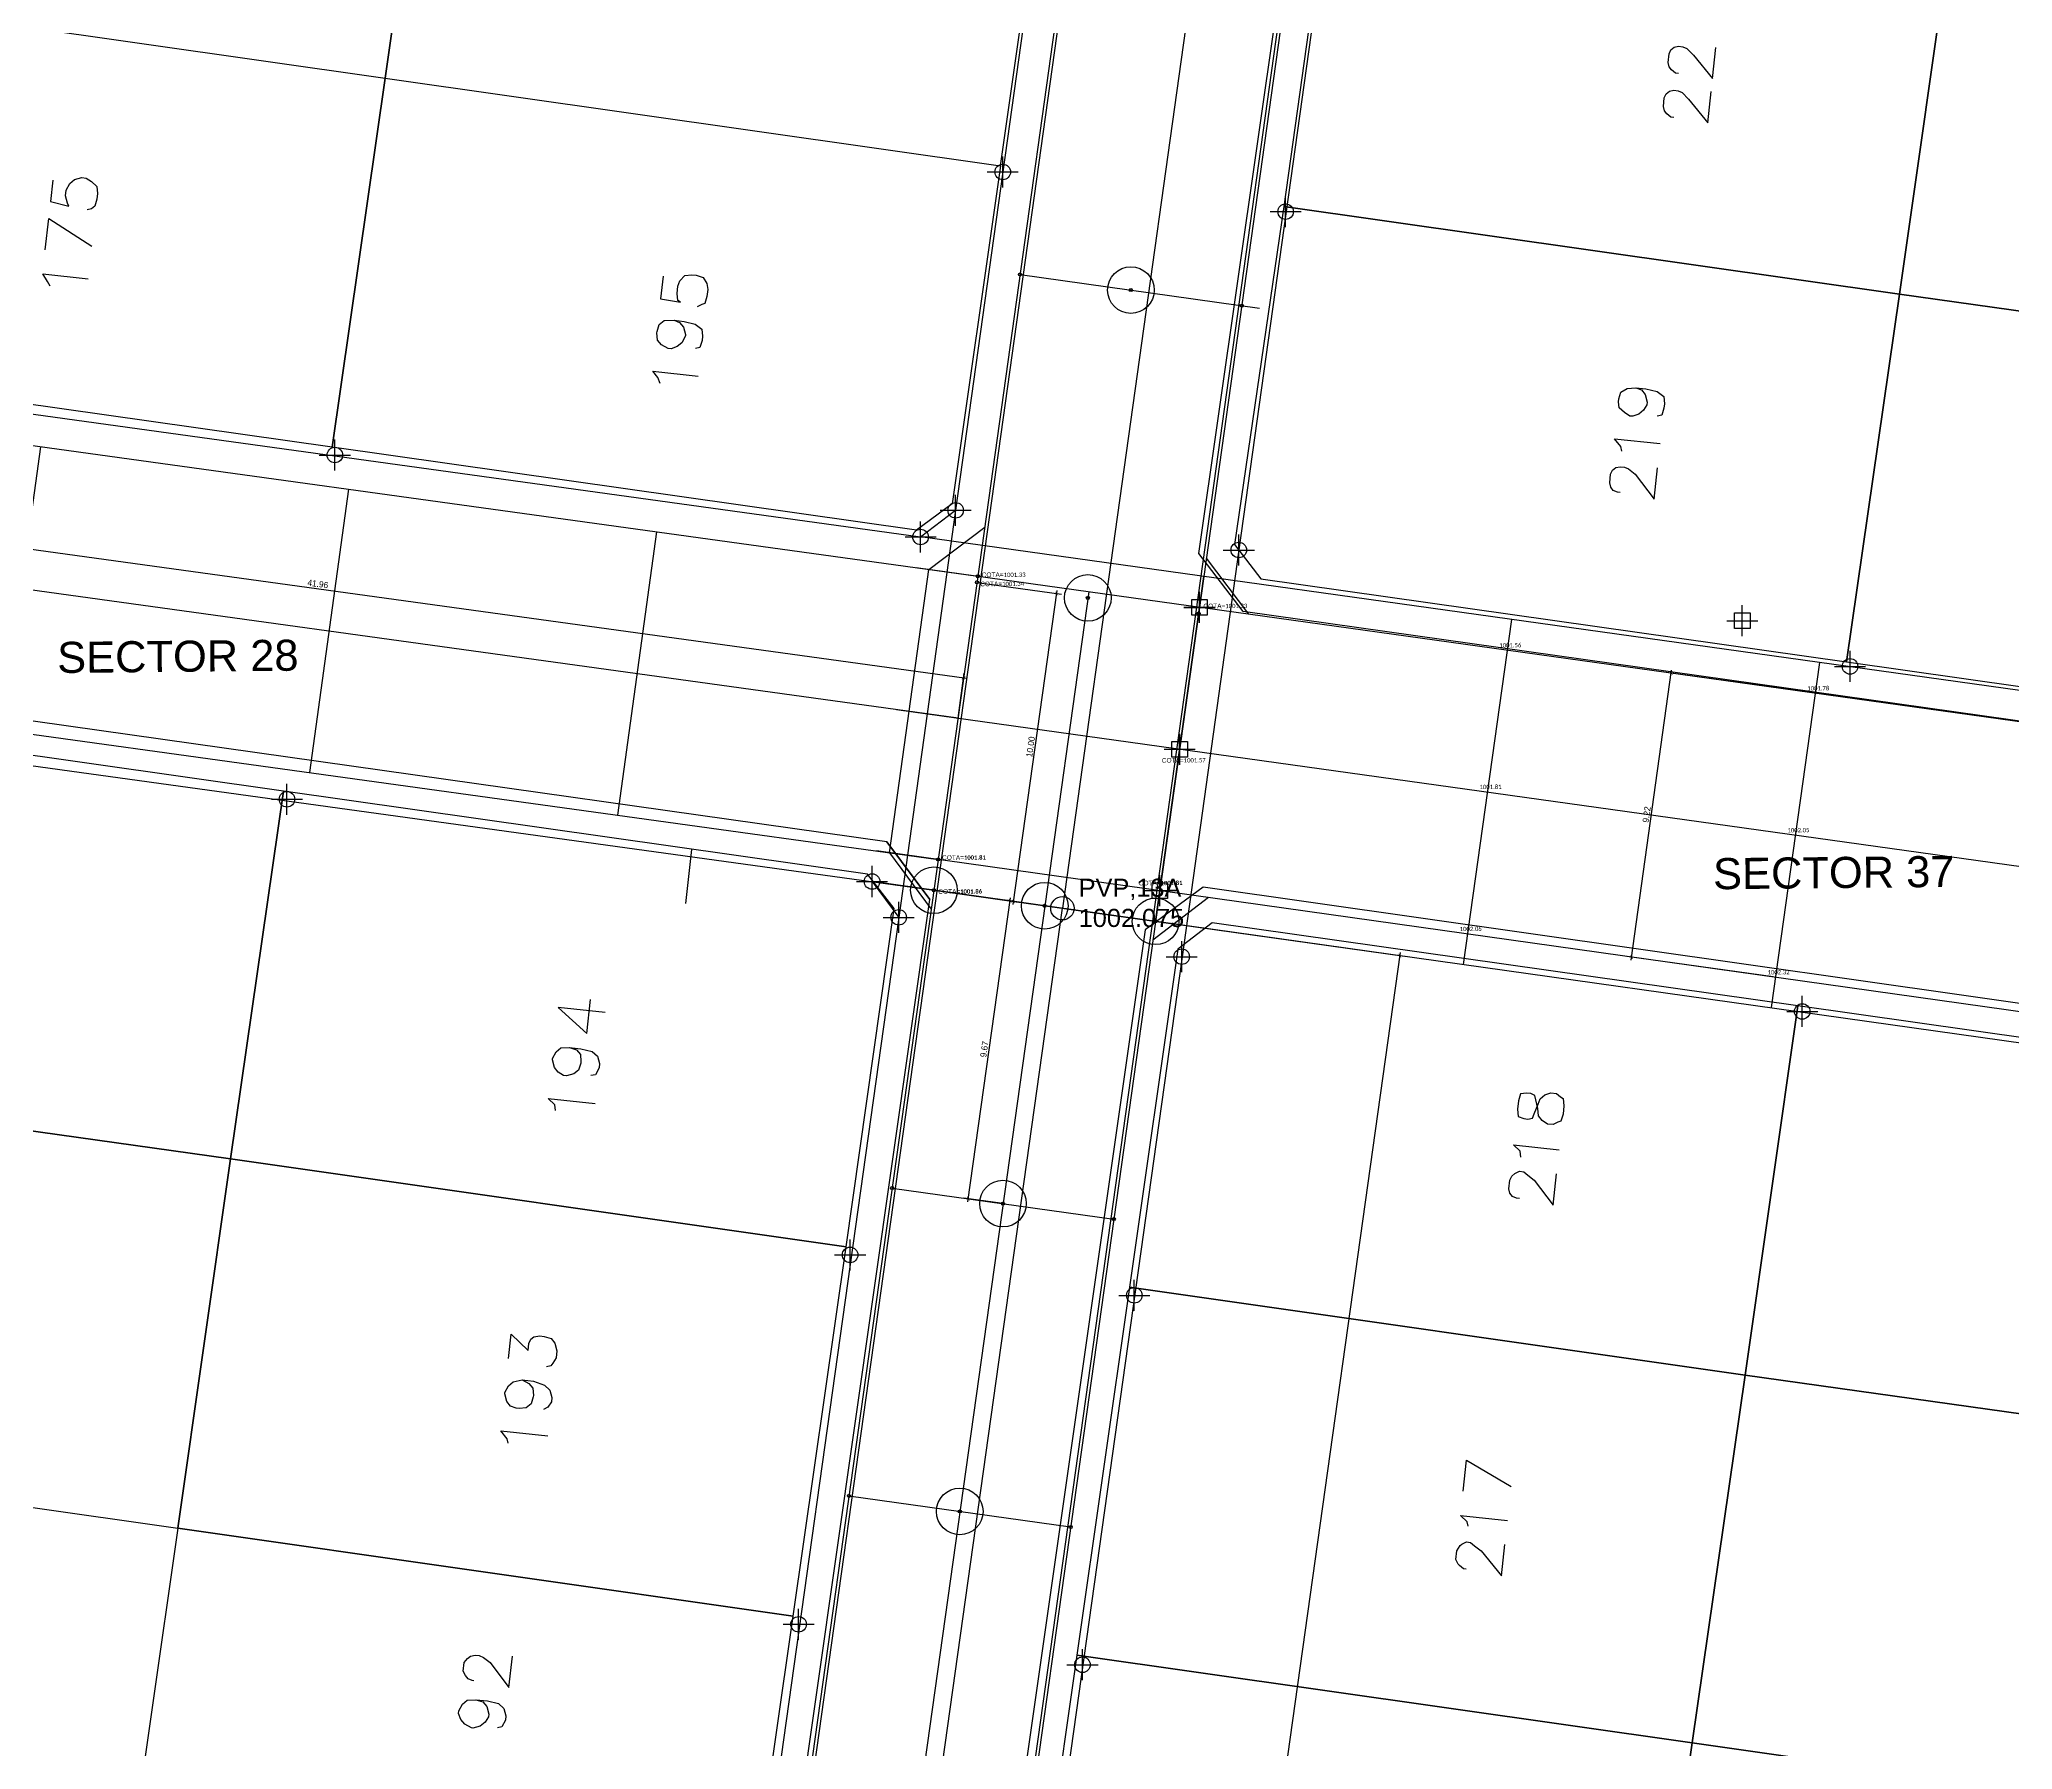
# Model space of a CAD drawing. Header units: metres. Extents: x -977055 to 805873, y -1033982 to 242021.
# Drawn here: x 915.3 to 978.7, y 920.4 to 975.4 of the extents above; entities that cross this region are included whole.
import ezdxf

# ---------------------------------------------------------------- set-up
doc = ezdxf.new("R2010")
doc.units = ezdxf.units.M
doc.header["$PDMODE"] = 32
doc.header["$PDSIZE"] = 1.5
for name, color, linetype in [('12-CONDICIONES EXISTENTES', 2, 'Continuous'), ('C-ANNO-MATC-TEXT', 150, 'Continuous'), ('C-ROAD-PROF-TEXT', 11, 'Continuous'), ('LOTE 243', 6, 'Continuous'), ('PUNTOS V', 4, 'Continuous'), ('V-NODE', 1, 'Continuous')]:
    doc.layers.add(name, color=color, linetype=linetype)
doc.layers.add('PDF2_area escolar', color=7, linetype='Continuous', true_color=0x989898)
doc.layers.add('PDF_Geometry', color=7, linetype='Continuous', true_color=0x797979)
doc.styles.add('CITY2', font='stylu.ttf', dxfattribs={"height": 0.2})
doc.styles.get("Standard").update_dxf_attribs({"font": 'arial.ttf'})
doc.dimstyles.new('COTAS2', dxfattribs={"dimtxt": 0.02, "dimasz": 0.1, "dimexe": 0.15, "dimexo": 0.08, "dimgap": 0.05, "dimtad": 1, "dimzin": 0, "dimdsep": 46, "dimtxsty": 'CITY2', "dimblk": 'ARCHTICK', "dimcen": 1, "dimdle": 0.1, "dimclrd": 1, "dimclre": 1, "dimclrt": 2, "dimadec": 0, "dimazin": 0, "dimtfac": 1, "dimtofl": 0, "dimtmove": 0, "dimatfit": 3, "dimldrblk": 'ARCHTICK', "dimfxl": 0.18, "dimtolj": 1, "dimtzin": 0, "dimarcsym": 0})

# ---------------------------------------------------------------- blocks, each defined once
blk = doc.blocks.new('base')
at = {"layer": 'PDF_Geometry', "lineweight": 25, "extrusion": (-0.000787417, 0.063364, 0.99799), "elevation": 0.026}
for points in [[(-314.355, -197.288), (-299.601, -195.681), (-292.744, -194.188), (-282.663, -192.111), (-274.476, -190.361), (-258.037, -185.154), (-248.029, -180.61), (-240.539, -177.71), (-228.643, -174.042), (-222.733, -172.714), (-217.384, -171.04), (-209.935, -169.248), (-202.16, -164.759), (-196.196, -160.284), (-195.073, -159.817), (-178.095, -157.457), (-154.298, -156.614), (-136.667, -154.611), (-124.436, -153.164), (-118.066, -151.474), (-100.79, -146.646), (-80.955, -140.967), (-73.385, -139.328), (-61.694, -135.822), (-40.504, -131.604), (-37.727, -130.872), (-17.661, -129.441), (1.311, -127.461), (21.092, -124.929), (41.006, -122.83), (47.376, -123.458), (63.592, -123.186), (81.402, -124.312), (85.639, -96.072), (88.705, -66.393), (92.811, -40.781), (97.16, -22.386), (100.596, -1.562), (102.483, 8.32), (109.691, 37.361), (117.528, 76.62), (126.217, 115.638), (131.513, 149.592), (134.682, 173.973), (136.916, 195.591), (139.956, 229.678), (141.558, 250.676), (142.614, 271.37), (143.252, 283.21), (147.066, 312.938), (152.58, 355.631), (153.554, 396.042), (150.869, 418.02), (151.777, 438.639), (150.959, 458.028), (151.777, 438.639), (150.869, 418.02), (153.554, 396.042), (152.58, 355.631), (147.066, 312.938), (143.252, 283.21), (142.614, 271.37), (141.558, 250.676), (139.956, 229.678), (136.916, 195.591), (134.682, 173.973), (131.513, 149.592), (126.217, 115.638), (117.528, 76.62), (109.691, 37.361), (102.483, 8.32), (100.596, -1.562), (97.16, -22.386), (92.811, -40.781), (88.705, -66.393), (85.639, -96.072), (81.402, -124.312), (63.592, -123.186), (47.376, -123.458), (41.006, -122.83), (21.092, -124.929), (1.311, -127.461), (-17.661, -129.441), (-37.727, -130.872), (-40.504, -131.604), (-61.694, -135.822), (-73.385, -139.328), (-80.955, -140.967), (-100.79, -146.646), (-118.066, -151.474), (-124.436, -153.164), (-136.667, -154.611), (-154.298, -156.614), (-178.095, -157.457), (-195.073, -159.817), (-196.196, -160.284), (-202.16, -164.759), (-209.935, -169.248), (-217.384, -171.04), (-222.733, -172.714), (-228.643, -174.042), (-240.539, -177.71), (-248.029, -180.61), (-258.037, -185.154), (-274.476, -190.361), (-282.663, -192.111), (-292.744, -194.188), (-299.601, -195.681), (-314.355, -197.288), (-312.178, -178.446), (-309.146, -157.898), (-306.876, -132.899), (-305.823, -118.002), (-298.643, -78.802), (-291.055, -45.077), (-282.252, -15.116), (-275.645, 10.473), (-270.319, 33.898), (-263.825, 63.164), (-258.15, 86.408), (-284.424, 123.888)], [(-120.33, -7.08), (-121.726, -5.196), (-110.823, 64.902), (-108.945, 66.252), (-70.522, 60.325), (-69.126, 58.441), (-80.029, -11.657), (-81.907, -13.007)], [(-84.739, 43.164), (-84.647, 43.153), (-84.521, 43.045), (-84.441, 42.943), (-84.412, 42.8), (-84.445, 42.526), (-84.507, 42.395), (-84.609, 42.314), (-84.752, 42.285), (-84.889, 42.301), (-85.021, 42.364), (-85.227, 42.574), (-85.83, 43.342), (-85.951, 42.337)], [(-84.568, 44.581), (-84.477, 44.57), (-84.35, 44.462), (-84.27, 44.36), (-84.241, 44.217), (-84.274, 43.943), (-84.336, 43.811), (-84.439, 43.731), (-84.581, 43.702), (-84.718, 43.718), (-84.85, 43.781), (-85.056, 43.991), (-85.659, 44.759), (-85.781, 43.754)], [(-32.421, 45.95), (-32.339, 46.636), (-32.922, 46.799), (-32.887, 46.702), (-32.823, 46.462), (-32.845, 46.279), (-32.964, 46.062), (-33.118, 45.941), (-33.357, 45.877), (-33.495, 45.894), (-33.666, 46.007), (-33.833, 46.166), (-33.851, 46.4), (-33.829, 46.583), (-33.756, 46.806), (-33.653, 46.887), (-33.511, 46.916)], [(-32.151, 48.19), (-32.273, 47.184), (-33.647, 48.092)], [(-32.288, 49.365), (-32.213, 49.217), (-32.058, 48.967), (-33.52, 49.143)], [(-52.006, 49.283), (-51.917, 50.015), (-52.552, 50.137), (-52.466, 50.081), (-52.448, 49.847), (-52.475, 49.618), (-52.543, 49.441), (-52.702, 49.274), (-52.936, 49.256), (-53.073, 49.273), (-53.296, 49.346), (-53.411, 49.545), (-53.435, 49.734), (-53.408, 49.962), (-53.334, 50.185), (-53.237, 50.22), (-53.089, 50.295)], [(-52.343, 50.715), (-52.52, 50.783), (-52.641, 50.936), (-52.705, 51.176), (-52.699, 51.222), (-52.58, 51.439), (-52.427, 51.56), (-52.233, 51.629), (-52.142, 51.618), (-51.924, 51.499), (-51.803, 51.346), (-51.785, 51.112), (-51.791, 51.066), (-51.864, 50.843), (-52.018, 50.722), (-52.343, 50.715), (-52.663, 50.754), (-53.023, 50.843), (-53.235, 51.008), (-53.253, 51.242), (-53.237, 51.379), (-53.164, 51.602), (-53.021, 51.631)], [(-51.867, 52.744), (-51.797, 52.55), (-51.637, 52.346), (-53.099, 52.522)], [(-83.242, 53.278), (-83.419, 53.346), (-83.54, 53.5), (-83.604, 53.739), (-83.593, 53.831), (-83.479, 54.003), (-83.326, 54.123), (-83.132, 54.193), (-83.04, 54.182), (-82.869, 54.068), (-82.702, 53.909), (-82.679, 53.721), (-82.69, 53.629), (-82.763, 53.406), (-82.962, 53.291), (-83.242, 53.278), (-83.562, 53.317), (-83.922, 53.407), (-84.134, 53.571), (-84.152, 53.805), (-84.136, 53.943), (-84.062, 54.166), (-83.92, 54.195)], [(-82.766, 55.308), (-82.736, 55.165), (-82.535, 54.909), (-83.998, 55.085)], [(-82.697, 56.644), (-82.606, 56.633), (-82.474, 56.571), (-82.394, 56.469), (-82.365, 56.326), (-82.398, 56.052), (-82.46, 55.92), (-82.562, 55.84), (-82.705, 55.811), (-82.842, 55.827), (-82.974, 55.889), (-83.186, 56.054), (-83.783, 56.868), (-83.904, 55.862)], [(-70.522, 60.325), (-69.126, 58.441)], [(-52.49, 69.513), (-52.699, 67.776)], [(-58.98, 67.605), (-60.33, 69.484)], [(-95.361, 161.299), (-95.875, 161.268), (-108.942, 77.056), (-107.591, 75.178), (-69.128, 69.199), (-67.25, 70.549), (-53.172, 161.224)], [(-69.128, 69.199), (-67.25, 70.549)], [(-49.844, 72.997), (-48.336, 72.815), (-49.253, 73.667), (-49.385, 72.57)], [(-48.69, 74.11), (-48.913, 74.183), (-49.034, 74.336), (-49.052, 74.57), (-49.046, 74.616), (-48.973, 74.839), (-48.819, 74.96), (-48.58, 75.024), (-48.488, 75.013), (-48.317, 74.899), (-48.196, 74.746), (-48.132, 74.506), (-48.138, 74.46), (-48.256, 74.243), (-48.41, 74.122), (-48.69, 74.11), (-49.056, 74.154), (-49.416, 74.243), (-49.582, 74.403), (-49.646, 74.642), (-49.629, 74.779), (-49.51, 74.997), (-49.368, 75.026)], [(-48.214, 76.139), (-48.19, 75.951), (-47.983, 75.74), (-49.492, 75.922)], [(-79.241, 78.022), (-79.217, 77.834), (-79.01, 77.623), (-80.473, 77.8)], [(-79.172, 79.359), (-79.081, 79.348), (-78.949, 79.285), (-78.869, 79.183), (-78.84, 79.04), (-78.873, 78.766), (-78.935, 78.635), (-79.037, 78.554), (-79.186, 78.479), (-79.323, 78.496), (-79.449, 78.604), (-79.661, 78.768), (-80.258, 79.582), (-80.379, 78.577)], [(-46.604, 84.106), (-46.698, 83.329), (-47.237, 83.858), (-47.265, 83.629), (-47.327, 83.498), (-47.429, 83.417), (-47.618, 83.394), (-47.755, 83.41), (-47.978, 83.483), (-48.098, 83.637), (-48.162, 83.877), (-48.135, 84.105), (-48.021, 84.277), (-47.965, 84.363), (-47.822, 84.392)], [(-47.03, 84.807), (-47.248, 84.926), (-47.368, 85.079), (-47.386, 85.313), (-47.381, 85.359), (-47.308, 85.582), (-47.154, 85.703), (-46.92, 85.721), (-46.829, 85.71), (-46.651, 85.642), (-46.531, 85.489), (-46.467, 85.249), (-46.472, 85.203), (-46.591, 84.986), (-46.745, 84.865), (-47.03, 84.807), (-47.396, 84.851), (-47.75, 84.986), (-47.917, 85.145), (-47.981, 85.385), (-47.964, 85.522), (-47.851, 85.694), (-47.703, 85.769)], [(-46.554, 86.836), (-46.525, 86.693), (-46.324, 86.437), (-47.832, 86.619)], [(-77.25, 88.772), (-77.371, 87.767), (-78.797, 88.634)], [(-77.392, 89.902), (-77.363, 89.76), (-77.156, 89.549), (-78.665, 89.731)], [(-77.318, 91.284), (-77.227, 91.273), (-77.101, 91.166), (-77.06, 91.114), (-76.986, 90.966), (-77.019, 90.692), (-77.132, 90.52), (-77.183, 90.48), (-77.331, 90.405), (-77.469, 90.422), (-77.595, 90.529), (-77.807, 90.694), (-78.45, 91.514), (-78.571, 90.508)], [(-45.354, 94.482), (-45.309, 94.476), (-45.177, 94.414), (-45.097, 94.312), (-45.022, 94.164), (-45.055, 93.889), (-45.163, 93.763), (-45.265, 93.683), (-45.408, 93.654), (-45.545, 93.67), (-45.677, 93.732), (-45.889, 93.897), (-46.486, 94.711), (-46.607, 93.705)], [(-45.42, 95.093), (-45.643, 95.166), (-45.764, 95.319), (-45.827, 95.559), (-45.816, 95.65), (-45.703, 95.822), (-45.549, 95.943), (-45.31, 96.007), (-45.264, 96.001), (-45.047, 95.882), (-44.926, 95.729), (-44.857, 95.535), (-44.868, 95.443), (-44.987, 95.226), (-45.14, 95.105), (-45.42, 95.093), (-45.786, 95.137), (-46.146, 95.226), (-46.312, 95.386), (-46.376, 95.625), (-46.359, 95.762), (-46.24, 95.98), (-46.098, 96.009)]]:
    blk.add_lwpolyline(points, dxfattribs=at)
for points in [[(-43.143, 42.79), (-44.986, 30.956), (-25.186, 27.875), (-23.388, 39.714)], [(-62.897, 45.866), (-64.746, 33.986), (-44.986, 30.956), (-43.143, 42.79)], [(-91.755, 50.362), (-93.603, 38.482), (-73.803, 35.401), (-72, 47.287)], [(-111.514, 53.392), (-113.358, 41.558), (-93.603, 38.482), (-91.755, 50.362)], [(-43.143, 42.79), (-41.294, 54.67), (-22.494, 51.756), (-21.661, 50.589), (-23.388, 39.714)], [(-62.897, 45.866), (-61.215, 56.746), (-60.048, 57.579), (-41.294, 54.67), (-43.143, 42.79)], [(-89.911, 62.197), (-91.755, 50.362), (-72, 47.287), (-70.273, 58.161), (-71.111, 59.283)], [(-109.833, 64.272), (-111.514, 53.392), (-91.755, 50.362), (-89.911, 62.197), (-108.666, 65.106)], [(-37.747, 77.567), (-39.59, 65.733), (-20.79, 62.819), (-19.669, 63.657), (-17.987, 74.538)], [(-57.502, 80.643), (-59.183, 69.763), (-58.345, 68.642), (-39.59, 65.733), (-37.747, 77.567)], [(-86.359, 85.14), (-88.208, 73.26), (-69.407, 70.346), (-68.286, 71.184), (-66.604, 82.064)], [(-106.119, 88.17), (-107.795, 77.335), (-106.962, 76.168), (-88.208, 73.26), (-86.359, 85.14)], [(-35.898, 89.447), (-37.747, 77.567), (-17.987, 74.538), (-16.144, 86.372)], [(-79.148, 76.481), (-79.166, 76.715), (-79.344, 76.783), (-79.481, 76.799), (-79.623, 76.77), (-79.686, 76.638), (-79.816, 76.329), (-79.883, 76.152), (-80.037, 76.031), (-80.231, 75.962), (-80.414, 75.984), (-80.54, 76.092), (-80.626, 76.149), (-80.644, 76.383), (-80.611, 76.657), (-80.538, 76.88), (-80.441, 76.915), (-80.292, 76.99), (-80.11, 76.968), (-79.938, 76.854), (-79.817, 76.7), (-79.799, 76.466), (-79.741, 76.181), (-79.711, 76.039), (-79.58, 75.976), (-79.443, 75.96), (-79.254, 75.983), (-79.181, 76.207)], [(-55.653, 92.523), (-57.502, 80.643), (-37.747, 77.567), (-35.898, 89.447)], [(-84.516, 96.974), (-86.359, 85.14), (-66.604, 82.064), (-64.761, 93.899)], [(-104.27, 100.05), (-106.119, 88.17), (-86.359, 85.14), (-84.516, 96.974)], [(-53.81, 104.357), (-55.653, 92.523), (-35.898, 89.447), (-34.055, 101.282)], [(-82.667, 108.854), (-84.516, 96.974), (-64.761, 93.899), (-62.913, 105.779)], [(-102.427, 111.884), (-104.27, 100.05), (-84.516, 96.974), (-82.667, 108.854)]]:
    blk.add_lwpolyline(points, close=True, dxfattribs=at)
blk.add_lwpolyline([(-45.276, 166.718), (-60.33, 69.484), (-58.98, 67.605), (-20.511, 61.672), (-18.633, 63.023), (0.247, 184.698, 0.636424), (-2.755, 186.728), (-17.682, 177.908)], format="xyb", dxfattribs=at)
blk = doc.blocks.new('*U3056')
at = {"color": 0, "linetype": 'ByBlock', "lineweight": -2, "transparency": 16777216}
for p, q in [((-1, 0), (1, 0)), ((0, -1), (0, 1))]:
    blk.add_line(p, q, dxfattribs=at)
blk.add_circle((0, 0), 0.5, dxfattribs=at)
blk = doc.blocks.new('*U3074', base_point=(955.37, 969.874, 1001.419))
at = {"layer": 'V-NODE', "color": 90, "lineweight": -2, "xscale": 0.5, "yscale": 0.5, "zscale": 0.5}
blk.add_blockref('*U3056', (955.37, 969.874, 1001.419), dxfattribs=at)
blk = doc.blocks.new('*U3077', base_point=(953.864, 958.99, 1002.067))
at = {"layer": 'V-NODE', "color": 90, "lineweight": -2, "xscale": 0.5, "yscale": 0.5, "zscale": 0.5}
blk.add_blockref('*U3056', (953.864, 958.99, 1002.067), dxfattribs=at)
blk = doc.blocks.new('*U3080', base_point=(952.027, 945.909, 1002.774))
at = {"layer": 'V-NODE', "color": 90, "lineweight": -2, "xscale": 0.5, "yscale": 0.5, "zscale": 0.5}
blk.add_blockref('*U3056', (952.027, 945.909, 1002.774), dxfattribs=at)
blk = doc.blocks.new('*U3083', base_point=(950.504, 935.015, 1003.477))
at = {"layer": 'V-NODE', "color": 90, "lineweight": -2, "xscale": 0.5, "yscale": 0.5, "zscale": 0.5}
blk.add_blockref('*U3056', (950.504, 935.015, 1003.477), dxfattribs=at)
blk = doc.blocks.new('*U3086', base_point=(948.836, 923.133, 1004.321))
at = {"layer": 'V-NODE', "color": 90, "lineweight": -2, "xscale": 0.5, "yscale": 0.5, "zscale": 0.5}
blk.add_blockref('*U3056', (948.836, 923.133, 1004.321), dxfattribs=at)
blk = doc.blocks.new('*U3122', base_point=(939.707, 924.433, 1004.107))
at = {"layer": 'V-NODE', "color": 90, "lineweight": -2, "xscale": 0.5, "yscale": 0.5, "zscale": 0.5}
blk.add_blockref('*U3056', (939.707, 924.433, 1004.107), dxfattribs=at)
blk = doc.blocks.new('*U3125', base_point=(941.365, 936.316, 1003.333))
at = {"layer": 'V-NODE', "color": 90, "lineweight": -2, "xscale": 0.5, "yscale": 0.5, "zscale": 0.5}
blk.add_blockref('*U3056', (941.365, 936.316, 1003.333), dxfattribs=at)
blk = doc.blocks.new('*U3128', base_point=(942.926, 947.174, 1002.671))
at = {"layer": 'V-NODE', "color": 90, "lineweight": -2, "xscale": 0.5, "yscale": 0.5, "zscale": 0.5}
blk.add_blockref('*U3056', (942.926, 947.174, 1002.671), dxfattribs=at)
blk = doc.blocks.new('*U3131', base_point=(942.071, 948.326, 1002.585))
at = {"layer": 'V-NODE', "color": 90, "lineweight": -2, "xscale": 0.5, "yscale": 0.5, "zscale": 0.5}
blk.add_blockref('*U3056', (942.071, 948.326, 1002.585), dxfattribs=at)
blk = doc.blocks.new('*U3134', base_point=(923.253, 950.972, 1002.288))
at = {"layer": 'V-NODE', "color": 90, "lineweight": -2, "xscale": 0.5, "yscale": 0.5, "zscale": 0.5}
blk.add_blockref('*U3056', (923.253, 950.972, 1002.288), dxfattribs=at)
blk = doc.blocks.new('*U3137', base_point=(924.793, 962.045, 1001.664))
at = {"layer": 'V-NODE', "color": 90, "lineweight": -2, "xscale": 0.5, "yscale": 0.5, "zscale": 0.5}
blk.add_blockref('*U3056', (924.793, 962.045, 1001.664), dxfattribs=at)
blk = doc.blocks.new('*U3140', base_point=(944.758, 960.267, 1001.858))
at = {"layer": 'V-NODE', "color": 90, "lineweight": -2, "xscale": 0.5, "yscale": 0.5, "zscale": 0.5}
blk.add_blockref('*U3056', (944.758, 960.267, 1001.858), dxfattribs=at)
blk = doc.blocks.new('*U3143', base_point=(943.63, 959.409, 1001.897))
at = {"layer": 'V-NODE', "color": 90, "lineweight": -2, "xscale": 0.5, "yscale": 0.5, "zscale": 0.5}
blk.add_blockref('*U3056', (943.63, 959.409, 1001.897), dxfattribs=at)
blk = doc.blocks.new('*U3146', base_point=(973.521, 955.245, 1002.46))
at = {"layer": 'V-NODE', "color": 90, "lineweight": -2, "xscale": 0.5, "yscale": 0.5, "zscale": 0.5}
blk.add_blockref('*U3056', (973.521, 955.245, 1002.46), dxfattribs=at)
blk = doc.blocks.new('*U3149', base_point=(971.983, 944.147, 1003.073))
at = {"layer": 'V-NODE', "color": 90, "lineweight": -2, "xscale": 0.5, "yscale": 0.5, "zscale": 0.5}
blk.add_blockref('*U3056', (971.983, 944.147, 1003.073), dxfattribs=at)
blk = doc.blocks.new('*U3158', base_point=(946.273, 971.151, 1001.314))
at = {"layer": 'V-NODE', "color": 90, "lineweight": -2, "xscale": 0.5, "yscale": 0.5, "zscale": 0.5}
blk.add_blockref('*U3056', (946.273, 971.151, 1001.314), dxfattribs=at)
blk = doc.blocks.new('_ArchTick')
at = {"color": 0, "linetype": 'ByBlock', "const_width": 0.15}
blk.add_lwpolyline([(-0.5, -0.5), (0.5, 0.5)], dxfattribs=at)
blk = doc.blocks.new('*D3915')
at = {"layer": 'Defpoints', "color": 0, "transparency": 16777216}
for p in [(946.507, 947.702), (947.622, 947.545), (946.279, 937.967)]:
    blk.add_point(p, dxfattribs=at)
at = {"layer": 'PUNTOS V', "color": 1, "lineweight": -2, "transparency": 16777216}
blk.add_line((945.151, 938.024), (946.521, 947.801), dxfattribs=at)
at = {"layer": 'PUNTOS V', "color": 1, "linetype": 'Continuous', "lineweight": -2, "transparency": 16777216}
for p, q in [((947.543, 947.556), (946.359, 947.722)), ((946.2, 937.978), (945.016, 938.144))]:
    blk.add_line(p, q, dxfattribs=at)
at = {"layer": 'PUNTOS V', "color": 1, "lineweight": -2, "transparency": 16777216, "xscale": 0.1, "yscale": 0.1, "zscale": 0.1}
for p, rotation in [((946.507, 947.702), 82.01936162084893), ((945.165, 938.123), 262.0193616208489)]:
    blk.add_blockref('_ArchTick', p, dxfattribs=dict(at, rotation=rotation))
at = {"layer": 'PUNTOS V', "color": 2, "transparency": 16777216, "insert": (945.68, 942.934), "char_height": 0.2, "attachment_point": 5, "rotation": 82.01936, "style": 'CITY2'}
blk.add_mtext('\\A1;9.67', dxfattribs=at)
blk = doc.blocks.new('*D3950')
at = {"layer": 'Defpoints', "color": 0, "transparency": 16777216}
for p in [(948.189, 947.466), (939.905, 888.372), (950.756, 886.85)]:
    blk.add_point(p, dxfattribs=at)
at = {"layer": 'PUNTOS V', "color": 1, "linetype": 'Continuous', "lineweight": -2, "transparency": 16777216}
for p, q in [((948.269, 947.455), (959.189, 945.924)), ((939.984, 888.361), (950.904, 886.83))]:
    blk.add_line(p, q, dxfattribs=at)
at = {"layer": 'PUNTOS V', "color": 1, "lineweight": -2, "transparency": 16777216}
blk.add_line((959.054, 946.043), (950.742, 886.751), dxfattribs=at)
at = {"layer": 'PUNTOS V', "color": 1, "lineweight": -2, "transparency": 16777216, "xscale": 0.1, "yscale": 0.1, "zscale": 0.1}
for p, rotation in [((959.04, 945.944), 82.0193616208496), ((950.756, 886.85), 262.0193616208496)]:
    blk.add_blockref('_ArchTick', p, dxfattribs=dict(at, rotation=rotation))
at = {"layer": 'PUNTOS V', "color": 2, "transparency": 16777216, "insert": (954.742, 916.419), "char_height": 0.2, "attachment_point": 5, "rotation": 82.01936, "style": 'CITY2'}
blk.add_mtext('\\A1;59.67', dxfattribs=at)
blk = doc.blocks.new('*D3961')
at = {"layer": '12-CONDICIONES EXISTENTES', "color": 1, "linetype": 'Continuous', "lineweight": -2, "transparency": 16777216}
for p, q in [((945.523, 957.937), (948.16, 957.568)), ((944.137, 948.034), (946.774, 947.665))]:
    blk.add_line(p, q, dxfattribs=at)
at = {"layer": '12-CONDICIONES EXISTENTES', "color": 1, "lineweight": -2, "transparency": 16777216}
blk.add_line((946.612, 947.587), (948.025, 957.688), dxfattribs=at)
at = {"layer": 'Defpoints', "color": 0, "transparency": 16777216}
for p in [(945.443, 957.948), (948.011, 957.589), (944.058, 948.045)]:
    blk.add_point(p, dxfattribs=at)
at = {"layer": '12-CONDICIONES EXISTENTES', "color": 1, "lineweight": -2, "transparency": 16777216, "xscale": 0.1, "yscale": 0.1, "zscale": 0.1}
for p, rotation in [((948.011, 957.589), 82.03476766765216), ((946.625, 947.686), 262.0347676676521)]:
    blk.add_blockref('_ArchTick', p, dxfattribs=dict(at, rotation=rotation))
at = {"layer": '12-CONDICIONES EXISTENTES', "color": 2, "transparency": 16777216, "insert": (947.166, 952.659), "char_height": 0.2, "attachment_point": 5, "rotation": 82.03477, "style": 'CITY2'}
blk.add_mtext('\\A1;10.00', dxfattribs=at)
blk = doc.blocks.new('*D3962')
at = {"layer": '12-CONDICIONES EXISTENTES', "color": 1, "linetype": 'Continuous', "lineweight": -2, "transparency": 16777216}
for p, q in [((903.274, 959.406), (903.461, 960.763)), ((944.844, 953.669), (945.032, 955.026))]:
    blk.add_line(p, q, dxfattribs=at)
at = {"layer": '12-CONDICIONES EXISTENTES', "color": 1, "lineweight": -2, "transparency": 16777216}
blk.add_line((903.341, 960.628), (945.11, 954.863), dxfattribs=at)
at = {"layer": 'Defpoints', "color": 0, "transparency": 16777216}
for p in [(903.263, 959.326, 1001.631), (945.011, 954.877), (944.833, 953.589, 1001.429)]:
    blk.add_point(p, dxfattribs=at)
at = {"layer": '12-CONDICIONES EXISTENTES', "color": 1, "lineweight": -2, "transparency": 16777216, "xscale": 0.1, "yscale": 0.1, "zscale": 0.1}
for p, rotation in [((903.441, 960.614), 172.1422109630282), ((945.011, 954.877), 352.1422109630282)]:
    blk.add_blockref('_ArchTick', p, dxfattribs=dict(at, rotation=rotation))
at = {"layer": '12-CONDICIONES EXISTENTES', "color": 2, "transparency": 16777216, "insert": (924.247, 957.899), "char_height": 0.2, "attachment_point": 5, "rotation": 352.14221, "style": 'CITY2'}
blk.add_mtext('\\A1;41.96', dxfattribs=at)
blk = doc.blocks.new('*D3967')
at = {"layer": '12-CONDICIONES EXISTENTES', "color": 1, "lineweight": -2, "transparency": 16777216}
blk.add_line((966.479, 945.794), (967.782, 955.127), dxfattribs=at)
at = {"layer": '12-CONDICIONES EXISTENTES', "color": 1, "linetype": 'Continuous', "lineweight": -2, "transparency": 16777216}
for p, q in [((972.327, 954.391), (967.62, 955.049)), ((971.051, 945.256), (966.344, 945.914))]:
    blk.add_line(p, q, dxfattribs=at)
at = {"layer": 'Defpoints', "color": 0, "transparency": 16777216}
for p in [(967.769, 955.028), (972.406, 954.38), (971.131, 945.245)]:
    blk.add_point(p, dxfattribs=at)
at = {"layer": '12-CONDICIONES EXISTENTES', "color": 1, "lineweight": -2, "transparency": 16777216, "xscale": 0.1, "yscale": 0.1, "zscale": 0.1}
for p, rotation in [((967.769, 955.028), 82.04875663577569), ((966.493, 945.893), 262.0487566357757)]:
    blk.add_blockref('_ArchTick', p, dxfattribs=dict(at, rotation=rotation))
at = {"layer": '12-CONDICIONES EXISTENTES', "color": 2, "transparency": 16777216, "insert": (966.979, 950.482), "char_height": 0.2, "attachment_point": 5, "rotation": 82.04876, "style": 'CITY2'}
blk.add_mtext('\\A1;9.22', dxfattribs=at)
blk = doc.blocks.new('*U4239')
at = {"color": 0, "linetype": 'ByBlock', "lineweight": -2, "transparency": 16777216}
for p, q in [((-1, 0), (1, 0)), ((0, -1), (0, 1))]:
    blk.add_line(p, q, dxfattribs=at)
blk.add_lwpolyline([(-0.5, -0.5), (-0.5, 0.5), (0.5, 0.5), (0.5, -0.5)], close=True, dxfattribs=at)

msp = doc.modelspace()

# ---------------------------------------------------------------- linework, layer by layer
at = {"layer": '12-CONDICIONES EXISTENTES', "color": 1}
for points, elevation in [([(992.401, 952.597), (943.63, 959.409)], 2001.763), ([(992.26254, 951.60663), (943.49167, 958.41861)], 2001.763), ([(993.61809, 946.76255), (942.85397, 953.85293)], 2001.763), ([(990.95192, 942.4553), (942.21039, 949.31624)], 1003.431), ([(990.813, 941.465), (942.071, 948.326)], 1003.431)]:
    msp.add_lwpolyline(points, dxfattribs=dict(at, elevation=elevation))
for points in [[(951.18788, 947.04532), (952.73708, 958.13698)], [(961.09174, 945.66201), (962.64095, 956.75368)], [(970.9956, 944.27871), (972.54481, 955.37038)]]:
    msp.add_lwpolyline(points, dxfattribs=at)
for centre in [(945.4705, 958.14492, 1001.429), (944.19594, 949.03363, 1001.429)]:
    msp.add_circle(centre, 0.05, dxfattribs=at)
at = {"layer": 'LOTE 243', "color": 1, "elevation": 1009.43524}
for points in [[(977.00002, 1131.99893), (965.07922, 1047.15006), (962.46607, 1028.44811), (952.78003, 959.1458), (950.94785, 946.05157), (937.95342, 853.36412)], [(977.09482, 1131.955), (965.17825, 1047.13615), (962.56511, 1028.43427), (952.87906, 959.13196), (951.04689, 946.03771), (938.06969, 853.47319)], [(978.04222, 1131.51066), (966.16852, 1046.99702), (963.55549, 1028.29589), (953.86944, 958.99354), (952.03724, 945.89914), (939.06001, 853.33435)]]:
    msp.add_lwpolyline(points, dxfattribs=at)
at = {"layer": 'LOTE 243', "color": 1, "linetype": 'ByBlock', "elevation": 1009.43524}
for points in [[(969.31839, 1128.35544), (958.04827, 1048.13787), (955.43438, 1029.43062), (945.74837, 960.12858), (943.91635, 947.03543), (930.42045, 850.77109)], [(968.254, 1127.967), (957.058, 1048.277), (954.444, 1029.569), (944.758, 960.267), (942.926, 947.174), (929.43014, 850.90993)], [(955.81636, 1031.44177), (955.53342, 1029.41678), (945.84741, 960.11474), (944.01539, 947.02157), (930.51216, 850.70494)], [(949.03583, 957.64424), (947.48162, 946.53657), (933.97826, 850.21901)]]:
    msp.add_lwpolyline(points, dxfattribs=at)
at = {"layer": 'PUNTOS V', "color": 5}
msp.add_line((958.25954, 1019.41241), (948.18941, 947.46569), dxfattribs=at)
at = {"layer": 'PUNTOS V', "color": 1}
for points in [[(946.83438, 967.85125), (954.53132, 966.77217)], [(946.83438, 967.85125), (954.53132, 966.77217)], [(944.05761, 948.04495), (951.75455, 946.96587)], [(942.71433, 938.46671), (949.8446, 937.46707)], [(941.32595, 928.56356), (948.45622, 927.56392)]]:
    msp.add_lwpolyline(points, dxfattribs=at)
for points, elevation in [([(906.026, 964.61), (943.63, 959.409)], 1001.429), ([(903.89501, 963.89522), (945.47081, 958.14488)], 1001.429), ([(914.0813, 953.19877), (915.34175, 962.31202)], 1002.103), ([(923.987, 951.82872), (925.24745, 960.94197)], 1002.103), ([(943.63, 959.409), (944.758, 960.267)], 1001.429), ([(933.89271, 950.45866), (935.15316, 959.57191)], 1002.103), ([(943.89089, 958.3634), (945.69127, 959.72047)], 1001.429), ([(903.26449, 959.33863), (944.83338, 953.58925)], 1001.429), ([(942.63043, 949.25015), (943.89089, 958.3634)], 1002.064), ([(954.18141, 956.92609), (952.82176, 958.72453)], 1001.429), ([(902.63397, 954.78205), (944.19594, 949.03363)], 1001.429), ([(904.451, 953.516), (947.554, 947.56957)], 1002.064), ([(942.63043, 949.25015), (943.97311, 947.44107)], 1002.064), ([(942.071, 948.326), (942.926, 947.174)], 1002.064), ([(952.88654, 947.81517), (951.09891, 946.44407)], 1002.064)]:
    msp.add_lwpolyline(points, dxfattribs=dict(at, elevation=elevation))
at = {"layer": 'PUNTOS V', "color": 5}
msp.add_lwpolyline([(934.65395, 850.72369), (939.90534, 888.37153), (948.18941, 947.46569)], dxfattribs=at)
at = {"layer": 'PUNTOS V', "color": 1}
for centre in [(946.82786, 967.85217), (950.393, 967.35235), (953.95813, 966.85253), (945.44333, 957.94848), (949.00846, 957.44866), (952.5736, 956.94884), (944.05761, 948.04495), (947.62274, 947.54513), (951.18788, 947.04532), (942.71504, 938.46661), (946.28017, 937.96679), (949.8453, 937.46697), (941.32665, 928.56346), (944.89179, 928.06364), (948.45692, 927.56382)]:
    msp.add_circle(centre, 0.05, dxfattribs=at)
at = {"layer": 'PUNTOS V', "color": 7}
msp.add_circle((948.18941, 947.46569), 0.375, dxfattribs=at)
at = {"layer": 'PUNTOS V', "color": 5}
msp.add_circle((948.18941, 947.46569), 0.375, dxfattribs=at)
at = {"layer": 'PUNTOS V', "color": 1}
for p in [(950.393, 967.35235), (949.00846, 957.44866), (944.05761, 948.04495), (947.62288, 947.54609, 1009.43524), (951.18788, 947.04532), (946.28017, 937.96679), (944.89108, 928.06374)]:
    msp.add_point(p, dxfattribs=at)

# ---------------------------------------------------------------- block references
at = {"layer": 'C-ANNO-MATC-TEXT', "lineweight": -2, "xscale": 0.5, "yscale": 0.5, "zscale": 0.5}
for p in [(952.599, 957.147, 1001.342), (952.601, 957.146, 1001.328), (970.057, 956.715, 1002.353), (951.961, 952.581, 1001.588), (951.962, 952.581, 1001.568), (951.326, 948.033, 1001.808), (951.326, 948.033, 1001.841)]:
    msp.add_blockref('*U4239', p, dxfattribs=at)
at = {"layer": 'PDF2_area escolar'}
msp.add_blockref('base', (882.736, 1016.336, 999.038), dxfattribs=at)
at = {"layer": 'V-NODE'}
for name, p in [('*U3158', (946.273, 971.151, 1001.314)), ('*U3074', (955.37, 969.874, 1001.419)), ('*U3137', (924.793, 962.045, 1001.664)), ('*U3140', (944.758, 960.267, 1001.858)), ('*U3143', (943.63, 959.409, 1001.897)), ('*U3077', (953.864, 958.99, 1002.067)), ('*U3146', (973.521, 955.245, 1002.46)), ('*U3134', (923.253, 950.972, 1002.288)), ('*U3131', (942.071, 948.326, 1002.585)), ('*U3128', (942.926, 947.174, 1002.671)), ('*U3080', (952.027, 945.909, 1002.774)), ('*U3149', (971.983, 944.147, 1003.073)), ('*U3125', (941.365, 936.316, 1003.333)), ('*U3083', (950.504, 935.015, 1003.477)), ('*U3122', (939.707, 924.433, 1004.107)), ('*U3086', (948.836, 923.133, 1004.321))]:
    msp.add_blockref(name, p, dxfattribs=at)

# ---------------------------------------------------------------- texts
at = {"layer": 'C-ROAD-PROF-TEXT', "color": 11, "linetype": 'Continuous', "lineweight": -3, "attachment_point": 8, "rotation": 0.5711077}
for s, insert, char_height in [('{\\C2;COTA=\\fCalibri|b0|i0|c0|p34;\\H0.91667x;\\C256;1001.33}', (946.30201, 958.12017, 1998.306), 0.15), ('{\\C2;COTA=\\fCalibri|b0|i0|c0|p34;\\H0.91667x;\\C256;1001.34}', (946.25383, 957.82696, 1998.306), 0.15), ('{\\C2;COTA=\\fCalibri|b0|i0|c0|p34;\\H0.91667x;\\C256;1001.33}', (953.43173, 957.11658, 1998.306), 0.15), ('{\\C2;SECTOR 28}', (919.74855, 955.05683, 1995.253), 1), ('{\\fCalibri|b0|i0|c0|p34;\\H0.91667x;\\C256;1001.56}', (962.59585, 955.85594, 2012.86624), 0.15), ('{\\fCalibri|b0|i0|c0|p34;\\H0.91667x;\\C256;1001.78}', (972.49971, 954.47264, 2012.86624), 0.15), ('{\\C2;COTA=\\fCalibri|b0|i0|c0|p34;\\H0.91667x;\\C256;1001.57}', (952.09323, 952.15232), 0.15), ('{\\fCalibri|b0|i0|c0|p34;\\H0.91667x;\\C256;1001.81}', (961.95958, 951.3005, 2012.86624), 0.15), ('{\\fCalibri|b0|i0|c0|p34;\\H0.91667x;\\C256;1002.05}', (971.86201, 949.90696, 2012.86624), 0.15), ('{\\C2;COTA=\\fCalibri|b1|i0|c0|p34;\\H0.91667x;\\C2;\\c2092017;1001.81}', (945.02512, 949.02325, 1998.306), 0.15), ('{\\C2;SECTOR 37}', (973.00166, 948.10067, 1995.253), 1), ('{\\C2;COTA=\\fCalibri|b1|i0|c0|p34;\\H0.91667x;\\C2;\\c2092017;1001.86}', (944.90347, 947.93248, 1998.306), 0.15), ('{\\C2;COTA=\\fCalibri|b1|i0|c0|p34;\\H0.91667x;\\C2;\\c2092017;1001.81}', (951.34993, 948.20555), 0.15), ('{\\fCalibri|b0|i0|c0|p34;\\H0.91667x;\\C256;1002.06}', (961.32147, 946.73191, 2012.86624), 0.15), ('{\\fCalibri|b0|i0|c0|p34;\\H0.91667x;\\C256;1002.32}', (971.22385, 945.33803, 2012.86624), 0.15)]:
    msp.add_mtext(s, dxfattribs=dict(at, insert=insert, char_height=char_height))
at = {"layer": 'PUNTOS V', "color": 5, "insert": (948.716, 948.41721), "char_height": 0.582102, "attachment_point": 1}
msp.add_mtext('PVP,13A\\P1002.075', dxfattribs=at)

# ---------------------------------------------------------------- dimensions: what is measured, and where the dimension line sits
at = {"layer": '12-CONDICIONES EXISTENTES', "color": 1}
for p1, p2, distance, picture, middle in [((903.2628, 959.32643, 1001.631), (944.83338, 953.58925, 1001.429), 1.29994, '*D3962', (924.24693, 957.89859)), ((944.05761, 948.04495), (945.44333, 957.94848), -2.59282, '*D3961', (947.16617, 952.65871)), ((971.13062, 945.24538), (972.40648, 954.37999), 4.68296, '*D3967', (966.97879, 950.48169))]:
    dim = msp.add_aligned_dim(p1=p1, p2=p2, distance=distance, dimstyle='COTAS2', dxfattribs=at)
    dim.commit()
    dim.dimension.update_dxf_attribs({"geometry": picture, "text_midpoint": middle})
at = {"layer": 'PUNTOS V', "color": 1}
for p1, p2, distance, picture, middle in [((948.18941, 947.46569), (939.90465, 888.37163), 10.95699, '*D3950', (954.74225, 916.41923)), ((946.27947, 937.96689), (947.62231, 947.5452), 1.12581, '*D3915', (945.68033, 942.93417))]:
    dim = msp.add_aligned_dim(p1=p1, p2=p2, distance=distance, dimstyle='COTAS2', dxfattribs=at)
    dim.commit()
    dim.dimension.update_dxf_attribs({"geometry": picture, "text_midpoint": middle})

doc.saveas('drawing.dxf')
